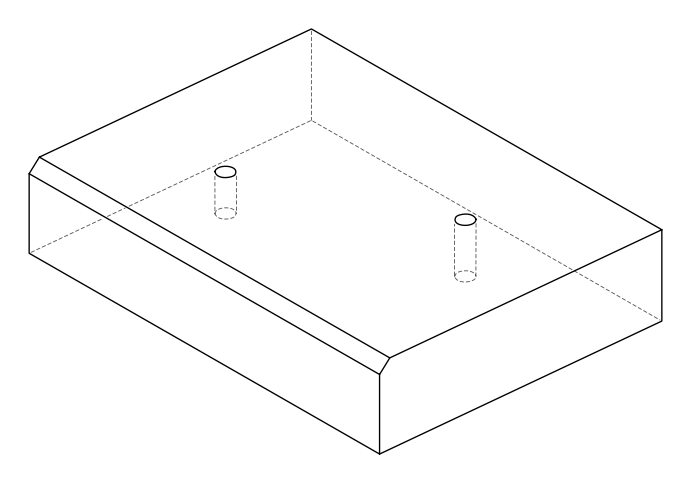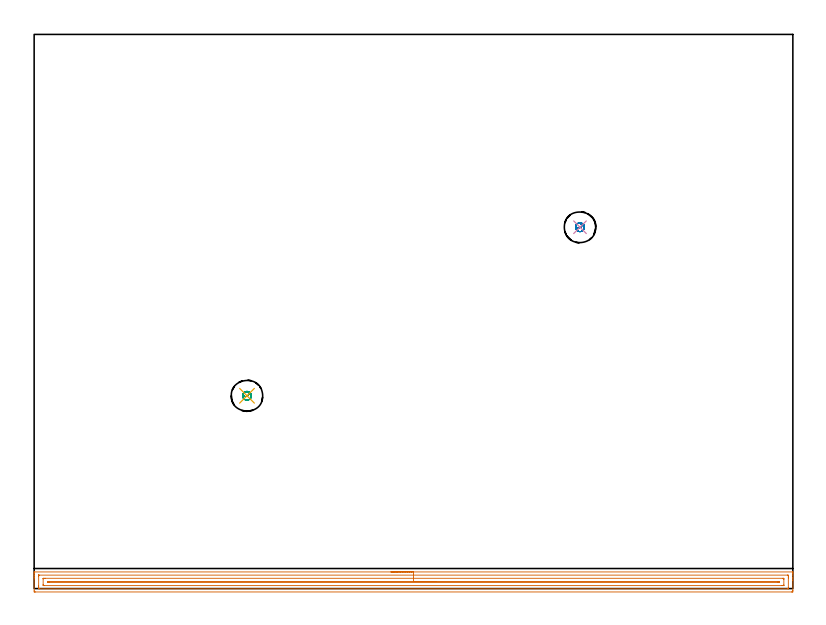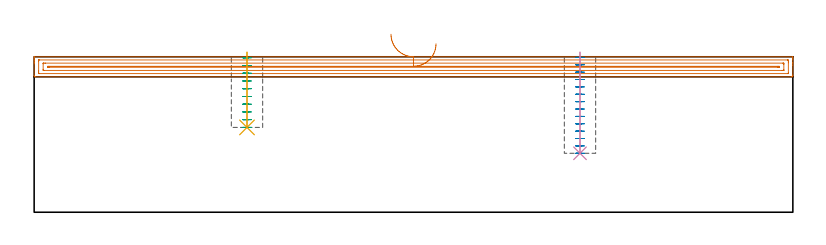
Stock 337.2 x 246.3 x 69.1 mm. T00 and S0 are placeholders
(PLAN: 5 operations, 2 tool changes, 13.2 min)
(1 AREA_MILL | FG_CHAMFER_SURFACE | UGT0205_001 | 10.96 min | 13358 mm3)
(2 MILL_BLIND_HOLE_FROM_SOLID_MATERIAL | STEP1POCKET | UGT0201_128 | Spiral | 1.11 min | 6509 mm3)
(3 MILL_BLIND_HOLE_FROM_SOLID_MATERIAL_1 | STEP1POCKET_1 | UGT0201_128 | Spiral | 0.79 min | 4764 mm3)
(4 BORE_BLIND_HOLE | STEP1POCKET | UGT0332_073 | 0.18 min | 0 mm3)
(5 BORE_BLIND_HOLE_1 | STEP1POCKET_1 | UGT0332_073 | 0.14 min | 0 mm3)
(TOOL UGT0205_001 | Chamfer Mill 20 x 3 x 45 deg. | D20 FL50 Z2)
(TOOL UGT0201_128 | Carbide End Mill 10.0 | D10 FL15 Z4)
(TOOL UGT0332_073 | 13.8 mm Rough Boring Bar | D13.8)
(OP 1 AREA_MILL)
G17 G21 G94 G90
T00 M6
G54
G17 G0 G90 X158.6 Y7.4 S1061 M3
G43 Z79.1 H0
G94 G1 X158.638 Z78.228 F250.
X158.752 Z77.363
X158.941 Z76.512
X159.203 Z75.68
X159.537 Z74.874
X159.94 Z74.1
X160.408 Z73.364
X160.94 Z72.672
X161.529 Z72.029
X162.172 Z71.44
X162.864 Z70.908
X163.6 Z70.44
X164.374 Z70.037
X165.18 Z69.703
X166.012 Z69.441
X166.864 Z69.252
X167.728 Z69.138
X168.6 Z69.1
X337.026
X337.191 Y7.397 Z69.088
X337.193 Y7.387 Z69.078
X337.2 Y7.03 Z68.73
Y6.727 Z68.427
Y6.041 Z67.736
Y4.815 Z66.512
Y4.275 Z65.969
Y3.662 Z65.357
Y-0.754 Z60.943
X337.197 Y-1.024 Z60.673
X337.191 Y-1.492 Z60.206
X337.056 Y-1.495 Z60.203
X336.58 Y-1.5 Z60.2
X0.62
X0.144 Y-1.495 Z60.203
X0.009 Y-1.492 Z60.206
X0. Y-1.024 Z60.673
Y4.275 Z65.969
Y4.815 Z66.512
Y5.158 Z66.854
Y5.698 Z67.394
Y6.041 Z67.736
Y6.727 Z68.427
Y7.031 Z68.73
X0.007 Y7.387 Z69.078
X0.009 Y7.397 Z69.088
X0.174 Y7.4 Z69.1
X168.6
Y5.986 Z67.686
X334.793 Y5.985 Z67.685
X334.85
X335.178 Y5.979 Z67.679
X335.19 Y5.873 Z67.573
X335.197 Y5.642 Z67.342
X335.199 Y5.158 Z66.858
X335.2 Y4.755 Z66.455
X335.199 Y0.341 Z62.041
X335.191 Y-0.063 Z61.637
X335.189 Y-0.08 Z61.62
X335.184 Y-0.082 Z61.618
X335.159 Y-0.084 Z61.616
X335.107 Y-0.085 Z61.615
X335.002 Y-0.086 Z61.614
X2.407 Y-0.085 Z61.615
X2.35
X2.022 Y-0.079 Z61.621
X2.01 Y0.027 Z61.727
X2.003 Y0.258 Z61.958
X2.001 Y0.742 Z62.442
X2. Y1.145 Z62.845
X2.001 Y5.559 Z67.259
X2.009 Y5.962 Z67.662
X2.011 Y5.98 Z67.68
X2.016 Y5.982 Z67.682
X2.041 Y5.984 Z67.684
X2.093 Y5.985 Z67.685
X2.198 Y5.986 Z67.686
X168.6
Y4.572 Z66.272
X332.706 Y4.571 Z66.271
X333.006 Y4.569 Z66.269
X333.105 Y4.568 Z66.268
X333.177 Y4.565 Z66.265
X333.19 Y4.466 Z66.166
X333.195 Y4.275 Z65.975
X333.199 Y4.084 Z65.784
Y1.625 Z63.325
X333.197 Y1.436 Z63.136
X333.19 Y1.37 Z63.07
X333.184 Y1.335 Z63.035
X333.155 Y1.334 Z63.034
X333.006 Y1.331 Z63.031
X332.412 Y1.329 Z63.029
X332.112 Y1.328 Z63.028
X4.494 Y1.329 Z63.029
X4.194 Y1.33 Z63.03
X4.095 Y1.332 Z63.032
X4.023 Y1.335 Z63.035
X4.01 Y1.434 Z63.134
X4.005 Y1.625 Z63.325
X4.001 Y1.816 Z63.516
Y4.275 Z65.975
X4.003 Y4.464 Z66.164
X4.01 Y4.53 Z66.23
X4.016 Y4.565 Z66.265
X4.045 Y4.566 Z66.266
X4.194 Y4.569 Z66.269
X4.788 Y4.571 Z66.271
X5.088 Y4.572 Z66.272
X168.6
Y3.157 Z64.857
X330.562
X330.982 Y3.154 Z64.854
X331.182 Y3.15 Z64.85
X331.19 Y2.95 Z64.65
X331.182 Y2.749 Z64.449
X330.98 Y2.744 Z64.444
X330.745 Y2.743 Z64.443
X330.325
X6.638
X6.218 Y2.746 Z64.446
X6.018 Y2.749 Z64.449
X6.01 Y2.95 Z64.65
X6.018 Y3.151 Z64.851
X6.22 Y3.156 Z64.856
X6.455 Y3.157 Z64.857
X6.875
X168.6
X169.472 Z64.895
X170.336 Z65.009
X171.188 Z65.198
X172.02 Z65.46
X172.826 Z65.794
X173.6 Z66.197
X174.336 Z66.666
X175.028 Z67.197
X175.671 Z67.786
X176.26 Z68.429
X176.792 Z69.122
X177.26 Z69.857
X177.663 Z70.631
X177.997 Z71.437
X178.259 Z72.269
X178.448 Z73.121
X178.562 Z73.986
X178.6 Z74.857
G0 Z79.1
M5
M2
(OP 2 MILL_BLIND_HOLE_FROM_SOLID_MATERIAL)
G17 G21 G94 G90
T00 M6
G54
G17 G0 G90 X242.6 Y160.6 S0 M3
G43 Z79.1 H0
Z68.821
G94 G3 X243.116 Y162.034 R0.81 F250.
X241.098 Y161.843 R1.434
X241.357 Y159.098 R1.95
X241.098 Y161.843 R-1.95
X241.227 Y160.47 R0.975
X242.6 Y160.6 R0.975
G0 Z65.543
G3 X243.116 Y162.034 R0.81
X241.098 Y161.843 R1.434
X241.357 Y159.098 R1.95
X241.098 Y161.843 R-1.95
X241.227 Y160.47 R0.975
X242.6 Y160.6 R0.975
G0 Z62.264
G3 X243.116 Y162.034 R0.81
X241.098 Y161.843 R1.434
X241.357 Y159.098 R1.95
X241.098 Y161.843 R-1.95
X241.227 Y160.47 R0.975
X242.6 Y160.6 R0.975
G0 Z58.986
G3 X243.116 Y162.034 R0.81
X241.098 Y161.843 R1.434
X241.357 Y159.098 R1.95
X241.098 Y161.843 R-1.95
X241.227 Y160.47 R0.975
X242.6 Y160.6 R0.975
G0 Z55.707
G3 X243.116 Y162.034 R0.81
X241.098 Y161.843 R1.434
X241.357 Y159.098 R1.95
X241.098 Y161.843 R-1.95
X241.227 Y160.47 R0.975
X242.6 Y160.6 R0.975
G0 Z52.429
G3 X243.116 Y162.034 R0.81
X241.098 Y161.843 R1.434
X241.357 Y159.098 R1.95
X241.098 Y161.843 R-1.95
X241.227 Y160.47 R0.975
X242.6 Y160.6 R0.975
G0 Z49.15
G3 X243.116 Y162.034 R0.81
X241.098 Y161.843 R1.434
X241.357 Y159.098 R1.95
X241.098 Y161.843 R-1.95
X241.227 Y160.47 R0.975
X242.6 Y160.6 R0.975
G0 Z45.871
G3 X243.116 Y162.034 R0.81
X241.098 Y161.843 R1.434
X241.357 Y159.098 R1.95
X241.098 Y161.843 R-1.95
X241.227 Y160.47 R0.975
X242.6 Y160.6 R0.975
G0 Z42.593
G3 X243.116 Y162.034 R0.81
X241.098 Y161.843 R1.434
X241.357 Y159.098 R1.95
X241.098 Y161.843 R-1.95
X241.227 Y160.47 R0.975
X242.6 Y160.6 R0.975
G0 Z39.314
G3 X243.116 Y162.034 R0.81
X241.098 Y161.843 R1.434
X241.357 Y159.098 R1.95
X241.098 Y161.843 R-1.95
X241.227 Y160.47 R0.975
X242.6 Y160.6 R0.975
G0 Z36.036
G3 X243.116 Y162.034 R0.81
X241.098 Y161.843 R1.434
X241.357 Y159.098 R1.95
X241.098 Y161.843 R-1.95
X241.227 Y160.47 R0.975
X242.6 Y160.6 R0.975
G0 Z32.757
G3 X243.116 Y162.034 R0.81
X241.098 Y161.843 R1.434
X241.357 Y159.098 R1.95
X241.098 Y161.843 R-1.95
X241.227 Y160.47 R0.975
X242.6 Y160.6 R0.975
G0 Z29.479
G3 X243.116 Y162.034 R0.81
X241.098 Y161.843 R1.434
X241.357 Y159.098 R1.95
X241.098 Y161.843 R-1.95
X241.227 Y160.47 R0.975
X242.6 Y160.6 R0.975
G0 Z26.2
G3 X243.116 Y162.034 R0.81
X241.098 Y161.843 R1.434
X241.357 Y159.098 R1.95
X241.098 Y161.843 R-1.95
X241.227 Y160.47 R0.975
X242.6 Y160.6 R0.975
G0 Z79.1
M5
M2
(OP 3 MILL_BLIND_HOLE_FROM_SOLID_MATERIAL_1)
G17 G21 G94 G90
T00 M6
G54
G17 G0 G90 X94.6 Y85.7 S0 M3
G43 Z79.1 H0
Z68.66
G94 G3 X95.116 Y87.134 R0.81 F250.
X93.098 Y86.943 R1.434
X93.357 Y84.198 R1.95
X93.098 Y86.943 R-1.95
X93.227 Y85.57 R0.975
X94.6 Y85.7 R0.975
G0 Z65.22
G3 X95.116 Y87.134 R0.81
X93.098 Y86.943 R1.434
X93.357 Y84.198 R1.95
X93.098 Y86.943 R-1.95
X93.227 Y85.57 R0.975
X94.6 Y85.7 R0.975
G0 Z61.78
G3 X95.116 Y87.134 R0.81
X93.098 Y86.943 R1.434
X93.357 Y84.198 R1.95
X93.098 Y86.943 R-1.95
X93.227 Y85.57 R0.975
X94.6 Y85.7 R0.975
G0 Z58.34
G3 X95.116 Y87.134 R0.81
X93.098 Y86.943 R1.434
X93.357 Y84.198 R1.95
X93.098 Y86.943 R-1.95
X93.227 Y85.57 R0.975
X94.6 Y85.7 R0.975
G0 Z54.9
G3 X95.116 Y87.134 R0.81
X93.098 Y86.943 R1.434
X93.357 Y84.198 R1.95
X93.098 Y86.943 R-1.95
X93.227 Y85.57 R0.975
X94.6 Y85.7 R0.975
G0 Z51.46
G3 X95.116 Y87.134 R0.81
X93.098 Y86.943 R1.434
X93.357 Y84.198 R1.95
X93.098 Y86.943 R-1.95
X93.227 Y85.57 R0.975
X94.6 Y85.7 R0.975
G0 Z48.02
G3 X95.116 Y87.134 R0.81
X93.098 Y86.943 R1.434
X93.357 Y84.198 R1.95
X93.098 Y86.943 R-1.95
X93.227 Y85.57 R0.975
X94.6 Y85.7 R0.975
G0 Z44.58
G3 X95.116 Y87.134 R0.81
X93.098 Y86.943 R1.434
X93.357 Y84.198 R1.95
X93.098 Y86.943 R-1.95
X93.227 Y85.57 R0.975
X94.6 Y85.7 R0.975
G0 Z41.14
G3 X95.116 Y87.134 R0.81
X93.098 Y86.943 R1.434
X93.357 Y84.198 R1.95
X93.098 Y86.943 R-1.95
X93.227 Y85.57 R0.975
X94.6 Y85.7 R0.975
G0 Z37.7
G3 X95.116 Y87.134 R0.81
X93.098 Y86.943 R1.434
X93.357 Y84.198 R1.95
X93.098 Y86.943 R-1.95
X93.227 Y85.57 R0.975
X94.6 Y85.7 R0.975
G0 Z79.1
M5
M2
(OP 4 BORE_BLIND_HOLE)
G17 G21 G94 G90
T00 M6
G54
G17 G0 G90 X242.6 Y160.6 S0 M3
G43 Z79.1 H0
G94 G85 G98 Z26.2 F250. R71.1
G80
M5
M2
(OP 5 BORE_BLIND_HOLE_1)
G17 G21 G94 G90
T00 M6
G54
G17 G0 G90 X94.6 Y85.7 S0 M3
G43 Z79.1 H0
G94 G85 G98 Z37.7 F250. R71.1
G80
M5
M2
